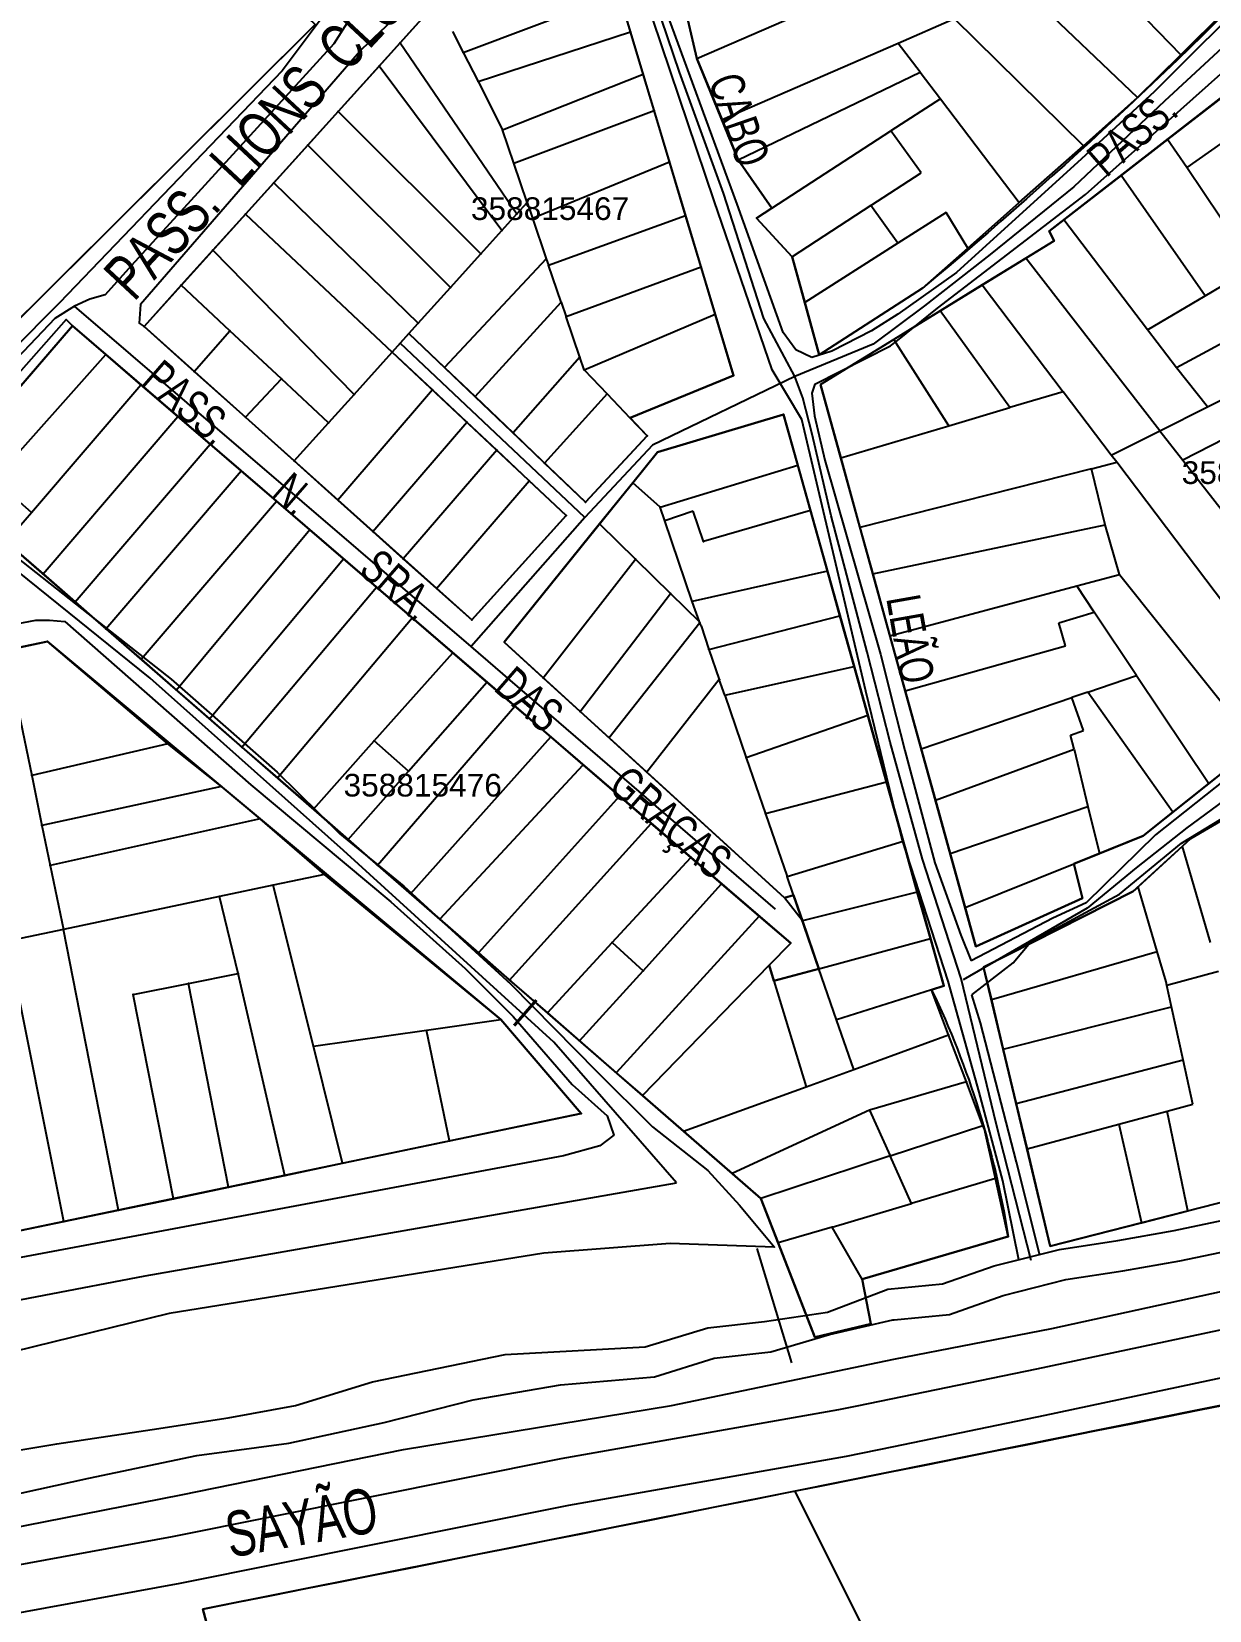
# Model space of a CAD drawing. Extents: x 201512 to 203323, y 4836571 to 4838029.
# Drawn here: x 202107.3 to 202211.4, y 4836747.8 to 4836887.2 of the extents above; entities that cross this region are included whole.
import ezdxf

# ---------------------------------------------------------------- set-up
doc = ezdxf.new("R2010")
doc.units = 0
doc.header["$LTSCALE"] = 1.5
doc.header["$MEASUREMENT"] = 0
for name, color, linetype in [('CD-MALHA-LOTES', 40, 'CONTINUOUS'), ('CD_TXT_QUADRA', 7, 'CONTINUOUS'), ('HD-VALAS-DRENOS', 170, 'CONTINUOUS'), ('RU-QUADRAS', 6, 'CONTINUOUS'), ('SV-EIXO-RUA-N-PAV', 6, 'CONTINUOUS'), ('SV-EIXO-RUA-PAV', 20, 'CONTINUOUS'), ('SV-ESTIVAS', 7, 'CONTINUOUS'), ('SV-RUA-NAO-PAV-S-GUIA-C-GUIA', 7, 'CONTINUOUS'), ('SV-RUA-PAVIM-S-GUIA-C-GUIA', 7, 'CONTINUOUS'), ('SV-TXT-RUA-N-PAV-S-GUIA-C-GUIA', 7, 'CONTINUOUS'), ('SV-TXT-RUA-PAV-S-GUIA-C-GUIA', 7, 'CONTINUOUS')]:
    doc.layers.add(name, color=color, linetype=linetype)
doc.styles.add('ARIAL', font='arial.ttf')
doc.styles.add('MONOTXT', font='arial.ttf', dxfattribs={"height": 0.2})

msp = doc.modelspace()

# ---------------------------------------------------------------- linework, layer by layer
at = {"layer": 'CD-MALHA-LOTES', "linetype": 'Continuous'}
for p, q in [((202193.96, 4836900.47), (202208.85, 4836885.13)), ((202190.57, 4836895.13), (202205.02, 4836881.34)), ((202143.18, 4836889.8), (202139.9, 4836886.17)), ((202145.48, 4836885.32), (202159.23, 4836890.51)), ((202160.24, 4836887.16), (202159.23, 4836890.51)), ((202165.2, 4836888.71), (202166.11, 4836884.81)), ((202166.11, 4836884.81), (202174.88, 4836888.59)), ((202188.85, 4836888.29), (202183.88, 4836886.13)), ((202200.26, 4836877.1), (202188.85, 4836888.29)), ((202208.85, 4836885.13), (202212.79, 4836889.04)), ((202100.54, 4836856.13), (202132.4, 4836887.81)), ((202144.53, 4836887.19), (202145.48, 4836885.32)), ((202146.79, 4836882.76), (202160.24, 4836887.16)), ((202161.37, 4836883.4), (202160.24, 4836887.16)), ((202139.9, 4836886.17), (202138.04, 4836884.11)), ((202139.9, 4836886.17), (202150.2, 4836871.07)), ((202145.48, 4836885.32), (202146.79, 4836882.76)), ((202183.88, 4836886.13), (202168.33, 4836879.37)), ((202185.81, 4836883.59), (202183.88, 4836886.13)), ((202205.02, 4836881.34), (202208.85, 4836885.13)), ((202218.42, 4836885.99), (202207.66, 4836877.64)), ((202138.04, 4836884.11), (202134.43, 4836880.12)), ((202148.87, 4836869.6), (202138.04, 4836884.11)), ((202166.11, 4836884.81), (202168.33, 4836879.37)), ((202146.79, 4836882.76), (202148.95, 4836878.5)), ((202148.95, 4836878.5), (202161.37, 4836883.4)), ((202162.32, 4836880.21), (202161.37, 4836883.4)), ((202169.76, 4836875.86), (202185.81, 4836883.59)), ((202185.81, 4836883.59), (202187.61, 4836881.24)), ((202220.38, 4836882.96), (202209.36, 4836875.16)), ((202187.61, 4836881.24), (202183.24, 4836878.4)), ((202187.61, 4836881.24), (202194.58, 4836872.08)), ((202200.26, 4836877.1), (202205.02, 4836881.34)), ((202134.43, 4836880.12), (202131.75, 4836877.15)), ((202134.43, 4836880.12), (202147.03, 4836867.56)), ((202149.95, 4836875.56), (202162.32, 4836880.21)), ((202163.69, 4836875.66), (202162.32, 4836880.21)), ((202149.95, 4836875.56), (202148.95, 4836878.5)), ((202168.33, 4836879.37), (202169.76, 4836875.86)), ((202172.73, 4836871.59), (202183.24, 4836878.4)), ((202185.92, 4836874.71), (202183.24, 4836878.4)), ((202131.75, 4836877.15), (202128.74, 4836873.82)), ((202131.75, 4836877.15), (202144.35, 4836864.58)), ((202194.58, 4836872.08), (202200.26, 4836877.1)), ((202207.66, 4836877.64), (202203.59, 4836874.48)), ((202209.36, 4836875.16), (202207.66, 4836877.64)), ((202151.12, 4836872.09), (202149.95, 4836875.56)), ((202151.6, 4836870.69), (202163.69, 4836875.66)), ((202165.11, 4836870.94), (202163.69, 4836875.66)), ((202169.76, 4836875.86), (202172.73, 4836871.59)), ((202181.46, 4836871.81), (202185.92, 4836874.71)), ((202203.59, 4836874.48), (202198.52, 4836870.55)), ((202210.99, 4836863.85), (202203.59, 4836874.48)), ((202212.39, 4836870.71), (202209.36, 4836875.16)), ((202128.74, 4836873.82), (202126.25, 4836871.06)), ((202128.74, 4836873.82), (202141.5, 4836861.42)), ((202150.2, 4836871.07), (202151.12, 4836872.09)), ((202151.12, 4836872.09), (202151.6, 4836870.69)), ((202172.73, 4836871.59), (202171.38, 4836870.71)), ((202181.46, 4836871.81), (202174.52, 4836867.28)), ((202183.84, 4836868.48), (202181.46, 4836871.81)), ((202188.11, 4836871.2), (202183.84, 4836868.48)), ((202190.02, 4836868.05), (202188.11, 4836871.2)), ((202190.02, 4836868.05), (202194.58, 4836872.08)), ((202126.25, 4836871.06), (202123.36, 4836867.86)), ((202126.25, 4836871.06), (202139.2, 4836858.88)), ((202148.87, 4836869.6), (202150.2, 4836871.07)), ((202151.6, 4836870.69), (202152.81, 4836867.12)), ((202153, 4836866.56), (202165.11, 4836870.94)), ((202166.47, 4836866.38), (202165.11, 4836870.94)), ((202171.38, 4836870.71), (202174.52, 4836867.28)), ((202198.52, 4836870.55), (202197.23, 4836869.55)), ((202205.91, 4836860.84), (202198.52, 4836870.55)), ((202147.03, 4836867.56), (202148.87, 4836869.6)), ((202183.84, 4836868.48), (202175.64, 4836863.26)), ((202197.65, 4836868.71), (202195.15, 4836867.17)), ((202197.23, 4836869.55), (202197.65, 4836868.71)), ((202123.36, 4836867.86), (202120.57, 4836864.78)), ((202123.36, 4836867.86), (202135.83, 4836855.14)), ((202152.81, 4836867.12), (202143.82, 4836857.52)), ((202144.35, 4836864.58), (202147.03, 4836867.56)), ((202152.81, 4836867.12), (202153, 4836866.56)), ((202174.52, 4836867.28), (202175.64, 4836863.26)), ((202186.03, 4836864.51), (202190.02, 4836868.05)), ((202195.15, 4836867.17), (202191.31, 4836864.81)), ((202206.98, 4836851.93), (202195.15, 4836867.17)), ((202228, 4836868.06), (202208.47, 4836857.48)), ((202154.12, 4836863.27), (202153, 4836866.56)), ((202166.47, 4836866.38), (202154.55, 4836861.98)), ((202167.72, 4836862.22), (202166.47, 4836866.38)), ((202210.99, 4836863.85), (202215.29, 4836866.39)), ((202120.57, 4836864.78), (202117.28, 4836861.13)), ((202124.87, 4836860.76), (202120.57, 4836864.78)), ((202141.5, 4836861.42), (202144.35, 4836864.58)), ((202176.9, 4836858.64), (202186.03, 4836864.51)), ((202191.31, 4836864.81), (202187.59, 4836862.52)), ((202191.31, 4836864.81), (202198.45, 4836855.37)), ((202146.52, 4836854.94), (202154.12, 4836863.27)), ((202154.12, 4836863.27), (202154.55, 4836861.98)), ((202175.64, 4836863.26), (202176.9, 4836858.64)), ((202205.91, 4836860.84), (202210.99, 4836863.85)), ((202211.19, 4836854.04), (202230.27, 4836863.58)), ((202140.68, 4836860.52), (202141.5, 4836861.42)), ((202155.76, 4836858.42), (202154.55, 4836861.98)), ((202156.14, 4836857.3), (202167.72, 4836862.22)), ((202169.35, 4836856.8), (202167.72, 4836862.22)), ((202187.59, 4836862.52), (202183.49, 4836860)), ((202193.74, 4836853.97), (202187.59, 4836862.52)), ((202110.97, 4836861.19), (202101.31, 4836850)), ((202113.92, 4836858.65), (202110.97, 4836861.19)), ((202117.28, 4836861.13), (202121.7, 4836857.17)), ((202121.7, 4836857.17), (202124.87, 4836860.76)), ((202129.43, 4836856.5), (202124.87, 4836860.76)), ((202139.2, 4836858.88), (202140.68, 4836860.52)), ((202143.82, 4836857.52), (202140.68, 4836860.52)), ((202183.49, 4836860), (202177.02, 4836856.01)), ((202188.36, 4836852.37), (202183.49, 4836860)), ((202208.47, 4836857.48), (202205.91, 4836860.84)), ((202104.05, 4836847.6), (202113.92, 4836858.65)), ((202117.01, 4836855.99), (202113.92, 4836858.65)), ((202135.83, 4836855.14), (202139.2, 4836858.88)), ((202142.77, 4836855.53), (202139.2, 4836858.88)), ((202143.82, 4836857.52), (202146.52, 4836854.94)), ((202155.76, 4836858.42), (202149.87, 4836851.74)), ((202156.14, 4836857.3), (202155.76, 4836858.42)), ((202156.14, 4836857.3), (202158.17, 4836855.19)), ((202211.19, 4836854.04), (202208.47, 4836857.48)), ((202107.33, 4836844.71), (202117.01, 4836855.99)), ((202120.28, 4836853.18), (202117.01, 4836855.99)), ((202121.7, 4836857.17), (202126.23, 4836853.12)), ((202126.23, 4836853.12), (202129.43, 4836856.5)), ((202133.57, 4836852.64), (202129.43, 4836856.5)), ((202160.19, 4836853.08), (202169.35, 4836856.8)), ((202177.02, 4836856.01), (202178.81, 4836849.53)), ((202135.83, 4836855.14), (202133.57, 4836852.64)), ((202142.77, 4836855.53), (202134.4, 4836845.8)), ((202145.79, 4836852.69), (202142.77, 4836855.53)), ((202146.52, 4836854.94), (202149.87, 4836851.74)), ((202158.17, 4836855.19), (202152.65, 4836849.08)), ((202158.17, 4836855.19), (202160.19, 4836853.08)), ((202198.45, 4836855.37), (202193.74, 4836853.97)), ((202202.68, 4836849.78), (202198.45, 4836855.37)), ((202108.36, 4836839.28), (202120.28, 4836853.18)), ((202123.13, 4836850.74), (202120.28, 4836853.18)), ((202126.23, 4836853.12), (202130.53, 4836849.27)), ((202161.72, 4836851.49), (202160.19, 4836853.08)), ((202173.76, 4836853.37), (202162.62, 4836850.03)), ((202175.03, 4836848.89), (202173.76, 4836853.37)), ((202188.36, 4836852.37), (202193.74, 4836853.97)), ((202206.98, 4836851.93), (202211.19, 4836854.04)), ((202130.53, 4836849.27), (202133.57, 4836852.64)), ((202137.48, 4836843.04), (202145.79, 4836852.69)), ((202148.43, 4836850.2), (202145.79, 4836852.69)), ((202149.87, 4836851.74), (202152.65, 4836849.08)), ((202178.81, 4836849.53), (202188.36, 4836852.37)), ((202202.68, 4836849.78), (202206.98, 4836851.93)), ((202206.98, 4836851.93), (202209.03, 4836849.34)), ((202213.96, 4836851.87), (202209.03, 4836849.34)), ((202111.19, 4836836.82), (202123.13, 4836850.74)), ((202125.86, 4836848.38), (202123.13, 4836850.74)), ((202156.26, 4836845.63), (202161.72, 4836851.49)), ((202130.53, 4836849.27), (202134.4, 4836845.8)), ((202148.43, 4836850.2), (202140.18, 4836840.63)), ((202151.29, 4836847.51), (202148.43, 4836850.2)), ((202152.65, 4836849.08), (202156.26, 4836845.63)), ((202162.62, 4836850.03), (202160.45, 4836847.34)), ((202162.86, 4836845.17), (202175.03, 4836848.89)), ((202176.14, 4836844.89), (202175.03, 4836848.89)), ((202178.81, 4836849.53), (202180.51, 4836843.38)), ((202200.96, 4836848.57), (202203.18, 4836849.14)), ((202203.18, 4836849.14), (202202.68, 4836849.78)), ((202219.63, 4836827.4), (202203.18, 4836849.14)), ((202209.03, 4836849.34), (202223.63, 4836830.59)), ((202113.91, 4836834.45), (202125.86, 4836848.38)), ((202128.99, 4836845.7), (202125.86, 4836848.38)), ((202143.11, 4836838.01), (202151.29, 4836847.51)), ((202154.55, 4836844.45), (202151.29, 4836847.51)), ((202200.96, 4836848.57), (202180.51, 4836843.38)), ((202202.15, 4836843.62), (202200.96, 4836848.57)), ((202160.45, 4836847.34), (202157.52, 4836843.7)), ((202162.86, 4836845.17), (202160.45, 4836847.34)), ((202117.02, 4836831.75), (202128.99, 4836845.7)), ((202131.92, 4836843.17), (202128.99, 4836845.7)), ((202134.4, 4836845.8), (202137.48, 4836843.04)), ((202163.28, 4836843.98), (202162.86, 4836845.17)), ((202165.79, 4836844.84), (202163.28, 4836843.98)), ((202166.7, 4836842.15), (202165.79, 4836844.84)), ((202176.14, 4836844.89), (202166.7, 4836842.15)), ((202177.63, 4836839.52), (202176.14, 4836844.89)), ((202146.22, 4836835.22), (202154.55, 4836844.45)), ((202157.52, 4836843.7), (202149.1, 4836833.25)), ((202157.52, 4836843.7), (202160.68, 4836840.6)), ((202165.68, 4836836.84), (202163.28, 4836843.98)), ((202180.51, 4836843.38), (202181.64, 4836839.3)), ((202181.64, 4836839.3), (202202.15, 4836843.62)), ((202203.44, 4836839.24), (202202.15, 4836843.62)), ((202105.11, 4836842.12), (202108.36, 4836839.28)), ((202131.92, 4836843.17), (202120.15, 4836829.03)), ((202134.9, 4836840.62), (202131.92, 4836843.17)), ((202137.48, 4836843.04), (202140.18, 4836840.63)), ((202123.07, 4836826.48), (202134.9, 4836840.62)), ((202137.81, 4836838.12), (202134.9, 4836840.62)), ((202140.18, 4836840.63), (202143.11, 4836838.01)), ((202152.53, 4836830.12), (202160.68, 4836840.6)), ((202160.68, 4836840.6), (202163.79, 4836837.57)), ((202108.36, 4836839.28), (202111.19, 4836836.82)), ((202177.63, 4836839.52), (202165.68, 4836836.84)), ((202178.73, 4836835.6), (202177.63, 4836839.52)), ((202181.64, 4836839.3), (202183.16, 4836833.82)), ((202199.65, 4836838.23), (202203.44, 4836839.24)), ((202203.44, 4836839.24), (202215.49, 4836824.1)), ((202125.93, 4836824), (202137.81, 4836838.12)), ((202140.95, 4836835.42), (202137.81, 4836838.12)), ((202143.11, 4836838.01), (202146.22, 4836835.22)), ((202183.16, 4836833.82), (202199.65, 4836838.23)), ((202201.2, 4836835.9), (202199.65, 4836838.23)), ((202111.19, 4836836.82), (202113.91, 4836834.45)), ((202155.8, 4836827.14), (202163.79, 4836837.57)), ((202163.79, 4836837.57), (202166.34, 4836835.07)), ((202166.34, 4836835.07), (202165.68, 4836836.84)), ((202129.07, 4836821.27), (202140.95, 4836835.42)), ((202144.54, 4836832.33), (202140.95, 4836835.42)), ((202166.37, 4836834.97), (202158.37, 4836824.8)), ((202166.37, 4836834.97), (202166.34, 4836835.07)), ((202166.47, 4836834.69), (202166.37, 4836834.97)), ((202167.16, 4836832.6), (202178.73, 4836835.6)), ((202180, 4836831.11), (202178.73, 4836835.6)), ((202198.08, 4836834.98), (202201.2, 4836835.9)), ((202198.65, 4836832.95), (202198.08, 4836834.98)), ((202204.93, 4836830.31), (202201.2, 4836835.9)), ((202113.91, 4836834.45), (202117.02, 4836831.75)), ((202166.47, 4836834.69), (202167.16, 4836832.6)), ((202183.16, 4836833.82), (202184.5, 4836828.97)), ((202108.75, 4836833.33), (202105.08, 4836832.54)), ((202105.08, 4836832.54), (202107.37, 4836821.48)), ((202119.37, 4836824.27), (202108.75, 4836833.33)), ((202137.62, 4836824.54), (202144.54, 4836832.33)), ((202147.55, 4836829.74), (202144.54, 4836832.33)), ((202149.1, 4836833.25), (202152.53, 4836830.12)), ((202167.16, 4836832.6), (202168.08, 4836829.95)), ((202184.5, 4836828.97), (202198.65, 4836832.95)), ((202117.02, 4836831.75), (202120.15, 4836829.03)), ((202168.56, 4836828.59), (202180, 4836831.11)), ((202181.21, 4836826.79), (202180, 4836831.11)), ((202140.63, 4836821.86), (202147.55, 4836829.74)), ((202150.03, 4836827.61), (202147.55, 4836829.74)), ((202152.53, 4836830.12), (202155.8, 4836827.14)), ((202168.08, 4836829.95), (202161.68, 4836821.78)), ((202168.56, 4836828.59), (202168.08, 4836829.95)), ((202200.642616, 4836828.846308), (202204.93, 4836830.31)), ((202204.93, 4836830.31), (202211.31, 4836820.77)), ((202120.15, 4836829.03), (202123.07, 4836826.48)), ((202168.56, 4836828.59), (202170.47, 4836823.06)), ((202184.5, 4836828.97), (202185.91, 4836823.85)), ((202185.91, 4836823.85), (202199.23, 4836828.37)), ((202200.642616, 4836828.846308), (202199.23, 4836828.37)), ((202200.25, 4836825.45), (202199.23, 4836828.37)), ((202208.15, 4836818.25), (202200.642616, 4836828.846308)), ((202137.91, 4836813.58), (202150.03, 4836827.61)), ((202153.21, 4836824.89), (202150.03, 4836827.61)), ((202155.8, 4836827.14), (202158.37, 4836824.8)), ((202181.21, 4836826.79), (202170.47, 4836823.06)), ((202182.85, 4836820.91), (202181.21, 4836826.79)), ((202123.07, 4836826.48), (202125.93, 4836824)), ((202199.11, 4836825.04), (202200.25, 4836825.45)), ((202119.37, 4836824.27), (202107.37, 4836821.48)), ((202124.11, 4836820.53), (202119.37, 4836824.27)), ((202125.93, 4836824), (202129.07, 4836821.27)), ((202132.25, 4836818.5), (202137.62, 4836824.54)), ((202140.63, 4836821.86), (202137.62, 4836824.54)), ((202140.81, 4836811.05), (202153.21, 4836824.89)), ((202156.06, 4836822.43), (202153.21, 4836824.89)), ((202158.37, 4836824.8), (202161.68, 4836821.78)), ((202185.91, 4836823.85), (202187.17, 4836819.31)), ((202187.17, 4836819.31), (202199.41, 4836823.8)), ((202199.41, 4836823.8), (202199.11, 4836825.04)), ((202199.41, 4836823.8), (202200.64, 4836818.76)), ((202211.31, 4836820.77), (202215.49, 4836824.1)), ((202143.41, 4836808.79), (202156.06, 4836822.43)), ((202159.28, 4836819.65), (202156.06, 4836822.43)), ((202170.47, 4836823.06), (202172.17, 4836818.1)), ((202107.37, 4836821.48), (202108.26, 4836817.08)), ((202129.07, 4836821.27), (202132.25, 4836818.5)), ((202135.32, 4836815.83), (202140.63, 4836821.86)), ((202161.68, 4836821.78), (202173.83, 4836810.69)), ((202124.11, 4836820.53), (202108.26, 4836817.08)), ((202127.55, 4836817.65), (202124.11, 4836820.53)), ((202159.28, 4836819.65), (202146.82, 4836805.83)), ((202162.08, 4836817.25), (202159.28, 4836819.65)), ((202182.85, 4836820.91), (202172.17, 4836818.1)), ((202184.32, 4836815.68), (202182.85, 4836820.91)), ((202208.15, 4836818.25), (202211.31, 4836820.77)), ((202132.25, 4836818.5), (202135.32, 4836815.83)), ((202187.17, 4836819.31), (202188.47, 4836814.6)), ((202188.47, 4836814.6), (202200.64, 4836818.76)), ((202200.64, 4836818.76), (202201.65, 4836814.6)), ((202205.51, 4836816.15), (202208.15, 4836818.25)), ((202108.26, 4836817.08), (202108.99, 4836813.55)), ((202127.55, 4836817.65), (202108.99, 4836813.55)), ((202133.21, 4836812.74), (202127.55, 4836817.65)), ((202149.57, 4836803.43), (202162.08, 4836817.25)), ((202165.58, 4836814.24), (202162.08, 4836817.25)), ((202172.17, 4836818.1), (202174.07, 4836812.57)), ((202213.48, 4836818.12), (202209.73, 4836815.92)), ((202135.32, 4836815.83), (202137.91, 4836813.58)), ((202174.07, 4836812.57), (202184.32, 4836815.68)), ((202185.57, 4836811.2), (202184.32, 4836815.68)), ((202201.65, 4836814.6), (202205.51, 4836816.15)), ((202209.73, 4836815.92), (202208.97, 4836815.23)), ((202158.63, 4836806.73), (202165.58, 4836814.24)), ((202168.29, 4836811.92), (202165.58, 4836814.24)), ((202188.47, 4836814.6), (202189.79, 4836809.83)), ((202199.39, 4836813.69), (202201.65, 4836814.6)), ((202208.97, 4836815.23), (202205.07, 4836811.67)), ((202208.97, 4836815.23), (202211.43, 4836806.74)), ((202108.99, 4836813.55), (202110.16, 4836807.9)), ((202133.21, 4836812.74), (202128.68, 4836811.79)), ((202148.79, 4836799.95), (202133.21, 4836812.74)), ((202137.91, 4836813.58), (202140.81, 4836811.05)), ((202189.79, 4836809.83), (202199.39, 4836813.69)), ((202200.15, 4836810.65), (202199.39, 4836813.69)), ((202128.68, 4836811.79), (202123.96, 4836810.8)), ((202132.25, 4836797.6), (202128.68, 4836811.79)), ((202161.35, 4836804.25), (202168.29, 4836811.92)), ((202171.61, 4836809.06), (202168.29, 4836811.92)), ((202174.63, 4836810.93), (202174.07, 4836812.57)), ((202185.57, 4836811.2), (202175.42, 4836808.65)), ((202186.73, 4836807.09), (202185.57, 4836811.2)), ((202204.61, 4836811.25), (202191.43, 4836804.56)), ((202205.07, 4836811.67), (202204.61, 4836811.25)), ((202206.75, 4836805.95), (202205.07, 4836811.67)), ((202123.96, 4836810.8), (202110.16, 4836807.9)), ((202125.6, 4836804), (202123.96, 4836810.8)), ((202140.81, 4836811.05), (202143.41, 4836808.79)), ((202173.83, 4836810.69), (202174.63, 4836810.93)), ((202174.63, 4836810.93), (202175.42, 4836808.65)), ((202189.79, 4836809.83), (202190.75, 4836806.38)), ((202190.75, 4836806.38), (202200.15, 4836810.65)), ((202143.41, 4836808.79), (202146.82, 4836805.83)), ((202171.61, 4836809.06), (202158.99, 4836795.24)), ((202174.39, 4836806.67), (202171.61, 4836809.06)), ((202175.42, 4836808.65), (202176.87, 4836804.43)), ((202110.16, 4836807.9), (202105.24, 4836806.86)), ((202115.02, 4836783.11), (202110.16, 4836807.9)), ((202176.87, 4836804.43), (202186.73, 4836807.09)), ((202187.9, 4836802.91), (202186.73, 4836807.09)), ((202110.19, 4836782.1), (202105.24, 4836806.86)), ((202146.82, 4836805.83), (202149.57, 4836803.43)), ((202152.9, 4836800.54), (202158.63, 4836806.73)), ((202158.63, 4836806.73), (202161.35, 4836804.25)), ((202172.5, 4836804.73), (202174.39, 4836806.67)), ((202192.11, 4836801.72), (202206.75, 4836805.95)), ((202207.54, 4836803.28), (202206.75, 4836805.95)), ((202155.74, 4836798.06), (202161.35, 4836804.25)), ((202161.29, 4836793.24), (202172.5, 4836804.73)), ((202172.91, 4836803.37), (202172.5, 4836804.73)), ((202176.87, 4836804.43), (202172.91, 4836803.37)), ((202178.43, 4836799.9), (202176.87, 4836804.43)), ((202191.43, 4836804.56), (202192.11, 4836801.72)), ((202116.33, 4836802.15), (202121.21, 4836803.12)), ((202121.21, 4836803.12), (202125.6, 4836804)), ((202124.74, 4836785.14), (202121.21, 4836803.12)), ((202129.72, 4836786.18), (202125.6, 4836804)), ((202149.57, 4836803.43), (202152.9, 4836800.54)), ((202172.91, 4836803.37), (202175.76, 4836794)), ((202186.83, 4836802.57), (202187.9, 4836802.91)), ((202207.62, 4836802.93), (202207.54, 4836803.28)), ((202212.17, 4836804.17), (202207.62, 4836802.93)), ((202208.03, 4836801.06), (202207.62, 4836802.93)), ((202119.87, 4836784.12), (202116.33, 4836802.15)), ((202186.83, 4836802.57), (202178.43, 4836799.9)), ((202188.34, 4836798.58), (202186.83, 4836802.57)), ((202192.11, 4836801.72), (202193.16, 4836797.31)), ((202152.9, 4836800.54), (202155.74, 4836798.06)), ((202193.16, 4836797.31), (202208.03, 4836801.06)), ((202209.05, 4836796.38), (202208.03, 4836801.06)), ((202132.25, 4836797.6), (202142.22, 4836799.01)), ((202142.22, 4836799.01), (202148.79, 4836799.95)), ((202144.26, 4836789.22), (202142.22, 4836799.01)), ((202155.9, 4836791.64), (202148.79, 4836799.95)), ((202179.96, 4836795.53), (202178.43, 4836799.9)), ((202134.8, 4836787.25), (202132.25, 4836797.6)), ((202155.74, 4836798.06), (202158.99, 4836795.24)), ((202179.96, 4836795.53), (202188.34, 4836798.58)), ((202189.91, 4836794.45), (202188.34, 4836798.58)), ((202193.16, 4836797.31), (202194.3, 4836792.53)), ((202194.3, 4836792.53), (202209.05, 4836796.38)), ((202209.91, 4836792.46), (202209.05, 4836796.38)), ((202158.99, 4836795.24), (202161.29, 4836793.24)), ((202175.76, 4836794), (202179.96, 4836795.53)), ((202161.29, 4836793.24), (202164.93, 4836790.07)), ((202164.93, 4836790.07), (202175.76, 4836794)), ((202189.91, 4836794.45), (202181.36, 4836791.93)), ((202191.37, 4836790.59), (202189.91, 4836794.45)), ((202181.36, 4836791.93), (202169.22, 4836786.34)), ((202181.36, 4836791.93), (202183.17, 4836787.89)), ((202194.3, 4836792.53), (202195.26, 4836788.52)), ((202203.38, 4836790.7), (202207.63, 4836791.85)), ((202207.63, 4836791.85), (202209.91, 4836792.46)), ((202209.45, 4836783.04), (202207.63, 4836791.85)), ((202144.26, 4836789.22), (202155.9, 4836791.64)), ((202183.17, 4836787.89), (202191.37, 4836790.59)), ((202191.5, 4836790.26), (202191.37, 4836790.59)), ((202195.26, 4836788.52), (202203.38, 4836790.7)), ((202203.38, 4836790.7), (202205.36, 4836782)), ((202134.8, 4836787.25), (202144.26, 4836789.22)), ((202164.93, 4836790.07), (202169.22, 4836786.34)), ((202192.47, 4836785.89), (202191.5, 4836790.26)), ((202183.17, 4836787.89), (202171.76, 4836784.13)), ((202185.05, 4836783.69), (202183.17, 4836787.89)), ((202195.26, 4836788.52), (202197.3, 4836779.94)), ((202124.74, 4836785.14), (202129.72, 4836786.18)), ((202129.72, 4836786.18), (202134.8, 4836787.25)), ((202169.22, 4836786.34), (202171.76, 4836784.13)), ((202318.39, 4836787.28), (202174.78, 4836758.29)), ((202119.87, 4836784.12), (202124.74, 4836785.14)), ((202192.47, 4836785.89), (202185.05, 4836783.69)), ((202193.6, 4836780.77), (202192.47, 4836785.89)), ((202209.45, 4836783.04), (202217.08, 4836784.99)), ((202115.02, 4836783.11), (202119.87, 4836784.12)), ((202171.76, 4836784.13), (202173.29, 4836780.21)), ((202178.06, 4836781.62), (202185.05, 4836783.69)), ((202104.81, 4836780.98), (202110.19, 4836782.1)), ((202110.19, 4836782.1), (202115.02, 4836783.11)), ((202197.3, 4836779.94), (202205.36, 4836782)), ((202205.36, 4836782), (202209.45, 4836783.04)), ((202178.06, 4836781.62), (202173.29, 4836780.21)), ((202180.71, 4836777), (202178.06, 4836781.62)), ((202180.71, 4836777), (202193.6, 4836780.77)), ((202173.29, 4836780.21), (202176.52, 4836771.9)), ((202181.46, 4836773.06), (202180.71, 4836777)), ((202176.52, 4836771.9), (202181.46, 4836773.06)), ((202174.78, 4836758.29), (202122.47, 4836747.89)), ((202217.06, 4836673.8), (202174.78, 4836758.29)), ((202122.47, 4836747.89), (202122.98, 4836746.02))]:
    msp.add_line(p, q, dxfattribs=at)
for p in [(202160.24, 4836887.16), (202139.9, 4836886.17), (202139.9, 4836886.17), (202145.48, 4836885.32), (202145.48, 4836885.32), (202138.04, 4836884.11), (202138.04, 4836884.11), (202146.79, 4836882.76), (202146.79, 4836882.76), (202161.37, 4836883.4), (202134.43, 4836880.12), (202134.43, 4836880.12), (202162.32, 4836880.21), (202148.95, 4836878.5), (202148.95, 4836878.5), (202131.75, 4836877.15), (202131.75, 4836877.15), (202149.95, 4836875.56), (202163.69, 4836875.66), (202163.69, 4836875.66), (202128.74, 4836873.82), (202128.74, 4836873.82), (202126.25, 4836871.06), (202126.25, 4836871.06), (202150.2, 4836871.07), (202165.11, 4836870.94), (202165.11, 4836870.94), (202148.87, 4836869.6), (202123.36, 4836867.86), (202123.36, 4836867.86), (202147.03, 4836867.56), (202152.81, 4836867.12), (202153, 4836866.56), (202166.47, 4836866.38), (202166.47, 4836866.38), (202120.57, 4836864.78), (202144.35, 4836864.58), (202154.12, 4836863.27), (202141.5, 4836861.42), (202154.55, 4836861.98), (202167.72, 4836862.22), (202167.72, 4836862.22), (202110.97, 4836861.19), (202117.28, 4836861.13), (202124.87, 4836860.76), (202124.87, 4836860.76), (202113.92, 4836858.65), (202113.92, 4836858.65), (202139.2, 4836858.88), (202139.2, 4836858.88), (202155.76, 4836858.42), (202155.76, 4836858.42), (202156.14, 4836857.3), (202156.14, 4836857.3), (202117.01, 4836855.99), (202117.01, 4836855.99), (202121.7, 4836857.17), (202129.43, 4836856.5), (202129.43, 4836856.5), (202169.35, 4836856.8), (202135.83, 4836855.14), (202142.77, 4836855.53), (202142.77, 4836855.53), (202146.52, 4836854.94), (202146.52, 4836854.94), (202120.28, 4836853.18), (202120.28, 4836853.18), (202126.23, 4836853.12), (202173.76, 4836853.37), (202133.57, 4836852.64), (202145.79, 4836852.69), (202145.79, 4836852.69), (202123.13, 4836850.74), (202123.13, 4836850.74), (202161.72, 4836851.49), (202130.53, 4836849.27), (202148.43, 4836850.2), (202148.43, 4836850.2), (202152.65, 4836849.08), (202175.03, 4836848.89), (202175.03, 4836848.89), (202125.86, 4836848.38), (202125.86, 4836848.38), (202151.29, 4836847.51), (202151.29, 4836847.51), (202160.45, 4836847.34), (202128.99, 4836845.7), (202128.99, 4836845.7), (202156.26, 4836845.63), (202162.86, 4836845.17), (202162.86, 4836845.17), (202176.14, 4836844.89), (202154.55, 4836844.45), (202157.52, 4836843.7), (202163.28, 4836843.98), (202163.28, 4836843.98), (202131.92, 4836843.17), (202131.92, 4836843.17), (202137.48, 4836843.04), (202137.48, 4836843.04), (202166.7, 4836842.15), (202166.7, 4836842.15), (202134.9, 4836840.62), (202134.9, 4836840.62), (202140.18, 4836840.63), (202160.68, 4836840.6), (202160.68, 4836840.6), (202108.36, 4836839.28), (202177.63, 4836839.52), (202177.63, 4836839.52), (202137.81, 4836838.12), (202137.81, 4836838.12), (202111.19, 4836836.82), (202163.79, 4836837.57), (202163.79, 4836837.57), (202165.68, 4836836.84), (202140.95, 4836835.42), (202140.95, 4836835.42), (202146.22, 4836835.22), (202166.37, 4836834.97), (202178.73, 4836835.6), (202178.73, 4836835.6), (202113.91, 4836834.45), (202108.75, 4836833.33), (202144.54, 4836832.33), (202167.16, 4836832.6), (202117.02, 4836831.75), (202117.02, 4836831.75), (202180, 4836831.11), (202180, 4836831.11), (202147.55, 4836829.74), (202147.55, 4836829.74), (202152.53, 4836830.12), (202168.09, 4836829.96), (202168.09, 4836829.96), (202168.56, 4836828.59), (202150.03, 4836827.61), (202150.03, 4836827.61), (202155.8, 4836827.14), (202155.8, 4836827.14), (202155.8, 4836827.14), (202181.21, 4836826.79), (202181.21, 4836826.79), (202123.07, 4836826.48), (202119.37, 4836824.27), (202119.37, 4836824.27), (202125.93, 4836824), (202125.93, 4836824), (202137.62, 4836824.54), (202137.62, 4836824.54), (202153.21, 4836824.89), (202153.21, 4836824.89), (202156.06, 4836822.43), (202156.06, 4836822.43), (202170.47, 4836823.06), (202107.37, 4836821.48), (202129.07, 4836821.27), (202140.63, 4836821.86), (202161.68, 4836821.78), (202161.68, 4836821.78), (202124.11, 4836820.53), (202159.28, 4836819.65), (202159.28, 4836819.65), (202182.85, 4836820.91), (202182.85, 4836820.91), (202132.25, 4836818.5), (202108.26, 4836817.08), (202127.55, 4836817.65), (202127.55, 4836817.65), (202162.08, 4836817.25), (202162.08, 4836817.25), (202172.17, 4836818.1), (202135.32, 4836815.83), (202184.32, 4836815.68), (202184.32, 4836815.68), (202165.58, 4836814.24), (202165.58, 4836814.24), (202108.99, 4836813.55), (202133.21, 4836812.74), (202133.21, 4836812.74), (202137.91, 4836813.58), (202128.68, 4836811.79), (202128.68, 4836811.79), (202128.68, 4836811.79), (202128.68, 4836811.79), (202168.29, 4836811.92), (202168.29, 4836811.92), (202174.07, 4836812.57), (202185.57, 4836811.2), (202185.57, 4836811.2), (202123.96, 4836810.8), (202123.96, 4836810.8), (202143.41, 4836808.79), (202171.61, 4836809.06), (202171.61, 4836809.06), (202175.42, 4836808.65), (202110.16, 4836807.9), (202110.16, 4836807.9), (202110.16, 4836807.9), (202186.73, 4836807.09), (202186.73, 4836807.09), (202146.82, 4836805.83), (202158.63, 4836806.73), (202161.35, 4836804.25), (202161.35, 4836804.25), (202176.87, 4836804.43), (202121.21, 4836803.12), (202121.21, 4836803.12), (202125.6, 4836804), (202149.57, 4836803.43), (202172.91, 4836803.37), (202187.9, 4836802.91), (202116.33, 4836802.15), (202116.33, 4836802.15), (202186.83, 4836802.57), (202152.9, 4836800.54), (202148.79, 4836799.95), (202178.43, 4836799.9), (202188.34, 4836798.58), (202188.34, 4836798.58), (202179.96, 4836795.53), (202161.29, 4836793.24), (202161.29, 4836793.24), (202175.76, 4836794), (202189.91, 4836794.45), (202189.91, 4836794.45), (202181.36, 4836791.93), (202181.36, 4836791.93), (202181.36, 4836791.93), (202155.9, 4836791.64), (202191.37, 4836790.59), (202144.26, 4836789.22), (202164.93, 4836790.07), (202183.17, 4836787.89), (202183.17, 4836787.89), (202183.17, 4836787.89), (202129.72, 4836786.18), (202129.72, 4836786.18), (202169.22, 4836786.34), (202124.74, 4836785.14), (202192.47, 4836785.89), (202119.87, 4836784.12), (202171.76, 4836784.13), (202185.05, 4836783.69), (202110.19, 4836782.1), (202115.02, 4836783.11), (202178.06, 4836781.62), (202178.06, 4836781.62), (202193.6, 4836780.77), (202173.29, 4836780.21), (202181.46, 4836773.06)]:
    msp.add_point(p, dxfattribs=at)
at = {"layer": 'HD-VALAS-DRENOS'}
for points in [[(202101.980506, 4836761.206656), (202109.59048, 4836762.46139), (202118.001676, 4836763.729814), (202124.701955, 4836764.775841), (202130.653102, 4836765.855801), (202137.448407, 4836767.947148), (202149.161665, 4836770.36554), (202161.54808, 4836771.027253), (202167.073251, 4836772.707816), (202172.084328, 4836773.290554), (202177.645713, 4836774.094075), (202182.972692, 4836776.123485), (202187.810224, 4836776.589083), (202192.355268, 4836778.200396), (202198.142218, 4836779.64677), (202203.282247, 4836780.442963), (202208.254918, 4836781.311979), (202213.13553, 4836782.329915)], [(202094.98498, 4836755.625631), (202112.412554, 4836759.434603), (202121.956828, 4836761.451418), (202130.059783, 4836762.533875), (202138.494594, 4836764.351033), (202146.336539, 4836766.344991), (202154.050691, 4836767.694969), (202162.349956, 4836768.394384), (202167.637973, 4836770.027448), (202172.632177, 4836770.608224), (202177.820821, 4836772.140634), (202183.41069, 4836773.425378), (202183.52434, 4836773.436316), (202188.405469, 4836773.90611), (202193.143489, 4836775.585837), (202198.682809, 4836776.97032), (202203.725839, 4836777.751488), (202208.768295, 4836778.632699), (202213.709942, 4836779.663365)]]:
    msp.add_lwpolyline(points, dxfattribs=at)
at = {"layer": 'RU-QUADRAS', "color": 6, "linetype": 'Continuous'}
for points in [[(202161.65, 4836902.07), (202173.51, 4836905.24), (202172.29, 4836909.19), (202177.53, 4836912.51), (202176.36, 4836915.03), (202197.48, 4836928.27), (202197.11, 4836929.15), (202205.45, 4836934), (202214.27, 4836942.65), (202239.42, 4836913.9), (202233.01, 4836906.82), (202231.85, 4836907.97), (202222.03, 4836896.96), (202221.36, 4836897.53, -0.0278159107), (202186.03, 4836864.51), (202176.9, 4836858.64), (202174.52, 4836867.28), (202171.38, 4836870.71), (202172.73, 4836871.59), (202169.76, 4836875.86), (202166.11, 4836884.81), (202164.04, 4836893.7), (202163.11, 4836893.55)], [(202101.31, 4836850), (202110.97, 4836861.19), (202174.39, 4836806.67), (202172.5, 4836804.73), (202172.91, 4836803.37), (202176.87, 4836804.43), (202174.63, 4836810.93), (202173.83, 4836810.69), (202149.1, 4836833.25), (202162.62, 4836850.03), (202173.76, 4836853.37), (202187.9, 4836802.91), (202186.83, 4836802.57, -0.0725353242), (202193.6, 4836780.77), (202180.71, 4836777), (202181.46, 4836773.06), (202176.52, 4836771.9), (202171.76, 4836784.13), (202105.11, 4836842.12), (202107.33, 4836844.71)]]:
    msp.add_lwpolyline(points, format="xyb", close=True, dxfattribs=at)
for points in [[(202103.35, 4836922.67), (202117.51, 4836912.84), (202121.04, 4836916.66), (202126.82, 4836913.88), (202128.2, 4836915.21), (202134.97, 4836908.64), (202141.65, 4836915.15), (202145.73, 4836910.82), (202139.45, 4836904.37), (202141.21, 4836902.64), (202129.51, 4836890.56), (202132.4, 4836887.81), (202095.24, 4836850.86)], [(202298.67, 4836808.39), (202273.69, 4836803.57), (202274.95, 4836798.44), (202269.73, 4836797.05), (202269.08, 4836799.38), (202251.69, 4836793.74), (202253.76, 4836786.03), (202248.8, 4836784.73), (202246.61, 4836792.54), (202197.3, 4836779.94), (202191.43, 4836804.56), (202204.61, 4836811.25), (202209.73, 4836815.92), (202221.5, 4836822.82), (202238.69, 4836835.57), (202279.12, 4836870.84), (202311.48, 4836835.35)]]:
    msp.add_lwpolyline(points, dxfattribs=at)
for points in [[(202117.28, 4836861.13), (202143.18, 4836889.8), (202139.52, 4836896.58), (202148.65, 4836906.25), (202157.1, 4836897.61), (202169.35, 4836856.8), (202160.2, 4836853.08), (202161.72, 4836851.49), (202156.26, 4836845.63), (202140.68, 4836860.52), (202139.2, 4836858.88), (202154.55, 4836844.45), (202146.22, 4836835.22)], [(202177.02, 4836856.01), (202197.65, 4836868.71), (202197.23, 4836869.55), (202218.42, 4836885.99), (202220.38, 4836882.96), (202230.27, 4836863.58), (202242.46, 4836845.6), (202205.51, 4836816.15), (202199.39, 4836813.69), (202200.15, 4836810.65), (202190.75, 4836806.38)], [(202041.83, 4836818.98), (202108.75, 4836833.33), (202148.79, 4836799.95), (202155.9, 4836791.64), (202050.54, 4836769.65)]]:
    msp.add_lwpolyline(points, close=True, dxfattribs=at)
msp.add_lwpolyline([(201852.02, 4836689.77), (202122.98, 4836746.02), (202122.47, 4836747.89, 0.0024895355), (202510.79, 4836826.96), (202514.23, 4836824.32), (202525.61, 4836829.67), (202527.16, 4836828.32), (202635.81, 4836851.48)], format="xyb", dxfattribs=at)
at = {"layer": 'SV-EIXO-RUA-N-PAV'}
for points in [[(202164.301777, 4836785.526267), (202153.485612, 4836797.942006), (202134.900088, 4836814.851786), (202117.837968, 4836830.085822), (202106.10776, 4836839.530924), (202096.749339, 4836847.980875), (202077.239262, 4836865.047934), (202050.88438, 4836888.203669), (202017.750352, 4836916.767486), (201987.51079, 4836941.675135), (201967.097182, 4836957.366192), (201953.09349, 4836967.58518), (201945.312511, 4836968.182358)], [(202173.060407, 4836809.683204), (202146.181066, 4836832.883241), (202111.132589, 4836862.934586)], [(202156.215576, 4836844.279689), (202139.901243, 4836859.657053)], [(202174.753929, 4836856.731147), (202162.176265, 4836850.652753), (202156.215576, 4836844.279689), (202146.181066, 4836832.883241)], [(201861.402736, 4836723.317793), (201867.607054, 4836723.56249), (201878.115253, 4836725.983593), (201884.574692, 4836729.213313), (201923.604009, 4836737.082032), (201962.907822, 4836745.613093), (202017.902692, 4836756.886279), (202047.761402, 4836764.198616), (202072.745221, 4836768.768827), (202117.380947, 4836777.299887), (202164.301777, 4836785.526267)]]:
    msp.add_lwpolyline(points, dxfattribs=at)
at = {"layer": 'SV-EIXO-RUA-PAV'}
for p, q in [((202217.390195, 4836773.607905), (202196.09141, 4836769.078725)), ((202196.09141, 4836769.078725), (202180.233933, 4836765.81258)), ((202178.621293, 4836765.480427), (202154.090901, 4836761.151975)), ((202180.233933, 4836765.81258), (202178.621293, 4836765.480427)), ((202154.090901, 4836761.151975), (202119.757631, 4836754.257727)), ((202119.757631, 4836754.257727), (202103.990391, 4836751.366173))]:
    msp.add_line(p, q, dxfattribs=at)
for points in [[(202305.939569, 4836978.767737), (202300.300132, 4836970.418309), (202285.396528, 4836953.827505), (202258.682521, 4836926.269898), (202243.216517, 4836912.491094), (202231.124914, 4836902.086691), (202222.407712, 4836894.77549), (202216.78371, 4836889.713888), (202207.397746, 4836881.025767), (202199.409698, 4836873.458142), (202192.010242, 4836867.488126), (202186.208395, 4836862.947551), (202181.66782, 4836859.584162), (202174.753929, 4836856.731147)], [(202195.618674, 4836778.666179), (202192.536382, 4836790.758247), (202189.45409, 4836803.561613), (202186.016149, 4836814.112535), (202183.170957, 4836824.426358), (202181.155612, 4836832.369187), (202177.954771, 4836844.40198), (202176.295075, 4836851.633511), (202175.465227, 4836854.834352), (202174.753929, 4836856.731147), (202172.027286, 4836861.828784), (202168.470796, 4836872.91318), (202164.558656, 4836883.582651), (202161.357815, 4836893.066626), (202159.46102, 4836898.816286), (202159.139037, 4836901.257797), (202158.868271, 4836902.609876), (202150.093139, 4836911.678984), (202143.363118, 4836918.803995), (202142.982613, 4836919.206832)], [(202150.093139, 4836911.678984), (202143.163749, 4836902.973536), (202136.26473, 4836895.335337), (202136.26473, 4836892.871401), (202136.387927, 4836889.791482), (202134.047189, 4836886.095579), (202116.183657, 4836866.507293), (202113.842918, 4836863.920161), (202112.487754, 4836863.55057), (202111.132589, 4836862.934586), (202109.407835, 4836861.825815), (202101.56036, 4836853.639814), (202096.749339, 4836847.980875)], [(202318.4, 4836912.920216), (202310.46421, 4836905.556758), (202305.634101, 4836900.289361), (202293.807889, 4836889.980014), (202283.783251, 4836879.955376), (202277.937063, 4836874.661036), (202276.997343, 4836873.940593), (202270.057209, 4836866.846234), (202259.261445, 4836857.669835), (202250.77906, 4836850.267026), (202244.147376, 4836844.869144), (202231.19246, 4836833.610705), (202219.779795, 4836824.511418), (202209.369595, 4836816.877271), (202204.897064, 4836813.330092), (202200.578759, 4836809.782912), (202189.62877, 4836803.459679)]]:
    msp.add_lwpolyline(points, dxfattribs=at)
at = {"layer": 'SV-ESTIVAS'}
msp.add_lwpolyline([(202174.500182, 4836769.61705), (202171.419536, 4836779.709063)], dxfattribs=at)
at = {"layer": 'SV-RUA-NAO-PAV-S-GUIA-C-GUIA'}
for points in [[(202110.97, 4836861.19), (202113.92, 4836858.65), (202117.01, 4836855.99), (202120.28, 4836853.18), (202123.13, 4836850.74), (202125.86, 4836848.38), (202128.99, 4836845.7), (202132.14, 4836842.99), (202135.07, 4836840.47), (202137.95, 4836838), (202141.1, 4836835.29), (202144.54, 4836832.33), (202147.55, 4836829.74), (202150.34, 4836827.34), (202153.52, 4836824.61), (202156.06, 4836822.43), (202159.28, 4836819.65), (202162.08, 4836817.25), (202165.58, 4836814.24), (202168.29, 4836811.92), (202171.61, 4836809.06), (202174.39, 4836806.67), (202172.5, 4836804.73), (202172.91, 4836803.37), (202176.87, 4836804.43), (202175.42, 4836808.65), (202173.83, 4836810.69), (202161.68, 4836821.78), (202158.37, 4836824.8), (202155.8, 4836827.14), (202152.53, 4836830.12), (202149.1, 4836833.25), (202157.52, 4836843.7), (202160.45, 4836847.34), (202162.62, 4836850.03), (202173.76, 4836853.37)], [(202117.28, 4836861.13), (202121.7, 4836857.17), (202126.23, 4836853.12), (202130.53, 4836849.27), (202134.4, 4836845.8), (202137.48, 4836843.04), (202140.18, 4836840.63), (202143.11, 4836838.01), (202146.22, 4836835.22), (202154.55, 4836844.45), (202151.29, 4836847.51), (202148.43, 4836850.2), (202145.79, 4836852.69), (202142.77, 4836855.53), (202139.2, 4836858.88), (202140.68, 4836860.52), (202143.82, 4836857.52), (202146.52, 4836854.94), (202149.87, 4836851.74), (202152.65, 4836849.08), (202156.26, 4836845.63), (202161.72, 4836851.49), (202160.2, 4836853.08), (202169.35, 4836856.8)], [(202104.333938, 4836842.070621), (202112.913583, 4836835.311549), (202119.666605, 4836829.988221), (202129.035662, 4836821.775087), (202134.578936, 4836816.330087), (202140.217441, 4836811.716518), (202149.6635, 4836803.07683), (202157.266425, 4836795.358709), (202162.187613, 4836790.463852), (202167.062822, 4836786.599072), (202169.869571, 4836783.539236), (202172.96222, 4836779.847924), (202163.740452, 4836780.162649), (202152.590763, 4836779.313313), (202119.495395, 4836773.972671), (202100.673234, 4836769.365886)]]:
    msp.add_lwpolyline(points, dxfattribs=at)
msp.add_lwpolyline([(202041.023265, 4836821.404558), (202086.954371, 4836831.246016), (202107.724853, 4836835.189808), (202108.927134, 4836835.210777), (202110.272755, 4836835.075206), (202126.712893, 4836820.65224), (202139.065483, 4836810.334168), (202145.631646, 4836804.45918), (202149.893892, 4836800.196934), (202155.077704, 4836794.206751), (202158.187992, 4836791.44205), (202158.776175, 4836789.716736), (202157.534681, 4836788.796971), (202154.317632, 4836787.916034), (202051.057175, 4836768.570693), (202049.224317, 4836771.880138), (202043.467349, 4836799.406024), (202040.199442, 4836816.863768), (202040.079693, 4836819.739498), (202040.220645, 4836820.726159)], close=True, dxfattribs=at)
at = {"layer": 'SV-RUA-PAVIM-S-GUIA-C-GUIA'}
for points in [[(202141.883719, 4836915.377771), (202146.375989, 4836911.441218), (202146.79756, 4836910.772356), (202144.46971, 4836906.6793), (202141.81165, 4836902.720091), (202131.469184, 4836891.160865), (202132.920627, 4836888.309184), (202129.470433, 4836883.717162), (202109.823253, 4836863.214744), (202096.853643, 4836850.207073)], [(202240.8257, 4836913.892001), (202238.789702, 4836911.628503), (202229.840965, 4836903.470016), (202223.526472, 4836897.828801), (202215.917834, 4836891.279254), (202206.476539, 4836881.867171), (202200.063822, 4836875.925214), (202189.026816, 4836865.903098), (202183.840718, 4836862.211709), (202181.53693, 4836860.745878), (202178.016097, 4836858.96991), (202176.264195, 4836858.398305)], [(202194.537059, 4836778.733359), (202193.13546, 4836785.690532), (202191.041461, 4836793.531424), (202188.286605, 4836803.319194), (202184.267191, 4836815.750481), (202183.683356, 4836818.055993), (202181.016518, 4836828.943136), (202175.373999, 4836852.90991), (202172.762569, 4836857.305028), (202167.631727, 4836872.219933), (202160.650968, 4836892.921589), (202157.59362, 4836900.863956), (202151.845897, 4836907.376369), (202149.892129, 4836907.914528), (202146.43534, 4836904.545232), (202142.435314, 4836900.49511), (202139.675117, 4836896.946041), (202138.648072, 4836895.784555), (202141.324945, 4836890.187456), (202136.530619, 4836885.626294), (202116.975226, 4836863.066315), (202116.864324, 4836861.421725), (202117.28, 4836861.13)], [(202176.264195, 4836858.398305), (202174.84262, 4836859.087634), (202173.732854, 4836860.613468), (202169.671326, 4836871.928069), (202165.509881, 4836883.247164), (202161.283301, 4836894.794329), (202160.496385, 4836898.557039), (202160.124761, 4836900.979919)], [(202190.392389, 4836802.131498), (202194.024385, 4836804.955006), (202195.563231, 4836806.765255), (202203.434945, 4836811.015329), (202208.90649, 4836815.500853), (202219.364773, 4836821.867718), (202227.875234, 4836828.022587), (202243.934309, 4836842.477458), (202258.507958, 4836854.522124), (202270.742322, 4836864.901721), (202278.045662, 4836872.399848), (202279.198789, 4836871.756589), (202293.174155, 4836857.435222), (202305.502401, 4836842.753626), (202312.598645, 4836834.092902), (202316.039073, 4836835.464559), (202304.818574, 4836848.702242), (202291.237829, 4836863.926443), (202280.481736, 4836874.615767), (202295.495098, 4836888.413942), (202306.886514, 4836897.637848), (202313.323051, 4836890.723914), (202318.393848, 4836885.360396)], [(202176.511203, 4836856.042089), (202183.216942, 4836859.414567), (202183.832517, 4836859.91056), (202187.345802, 4836862.741347), (202200.431727, 4836872.775983), (202212.364526, 4836883.453878), (202217.287796, 4836887.685935), (202220.404251, 4836884.553498), (202223.381697, 4836879.51932), (202226.318931, 4836872.784097), (202231.376881, 4836862.260049), (202236.463556, 4836855.437914), (202237.874016, 4836853.495616), (202242.366175, 4836845.769426), (202241.770512, 4836845.065457), (202234.560514, 4836838.718441), (202218.841492, 4836825.966447), (202206.603395, 4836816.237132), (202200.490808, 4836810.246986), (202197.550116, 4836808.878383), (202190.325188, 4836805.132496)], [(202110.97, 4836861.19), (202110.41, 4836861.74), (202100.222054, 4836850.236417), (202098.829578, 4836847.387899)], [(202176.511203, 4836856.042089), (202176.251843, 4836855.246902), (202176.490522, 4836853.259938), (202177.39471, 4836849.316844), (202182.323698, 4836832.196332), (202183.714158, 4836826.699204), (202184.471404, 4836823.705463), (202187.127174, 4836813.767018), (202189.412741, 4836807.377978), (202190.325188, 4836805.132496)], [(202196.403677, 4836779.133348), (202194.325352, 4836787.348578), (202191.156351, 4836799.634992), (202190.392389, 4836802.131498)], [(201938.693183, 4836720.320048), (201958.558774, 4836724.968249), (201978.285836, 4836728.723047), (201997.975838, 4836732.779417), (202018.419267, 4836736.901623), (202038.977608, 4836741.3685), (202059.831308, 4836745.722034), (202081.89865, 4836750.370471), (202100.016827, 4836753.948233), (202120.555847, 4836757.966146), (202140.193759, 4836761.974893), (202163.863809, 4836765.852436), (202183.511889, 4836769.942612), (202197.458162, 4836772.660817), (202228.803415, 4836779.505477), (202268.737529, 4836787.553161), (202297.887387, 4836793.784125), (202312.614965, 4836796.425316), (202318.393087, 4836797.666569)], [(201930.637683, 4836711.038378), (201955.43196, 4836716.263048), (201980.408832, 4836721.07959), (202008.166874, 4836726.569873), (202028.152236, 4836730.5129), (202054.891547, 4836736.749076), (202080.128864, 4836741.803732), (202104.734106, 4836747.286874), (202120.47065, 4836750.172799), (202154.794174, 4836757.06509), (202179.331791, 4836761.394817), (202183.484474, 4836762.25014), (202196.852437, 4836765.003522), (202218.165911, 4836769.535826), (202233.139911, 4836772.778805), (202252.109505, 4836776.446387), (202273.771646, 4836781.180916), (202288.548049, 4836784.0225), (202305.720602, 4836787.328937), (202318.393022, 4836790.212448)]]:
    msp.add_lwpolyline(points, dxfattribs=at)

# ---------------------------------------------------------------- texts
at = {"layer": 'CD_TXT_QUADRA', "color": 7, "linetype": 'Continuous', "style": 'MONOTXT'}
for s, p in [('358815467', (202146.15, 4836870.54)), ('358815486', (202208.92, 4836847.23)), ('358815476', (202134.901174, 4836819.63105))]:
    msp.add_text(s, height=2, dxfattribs=at).set_placement(p)
at = {"layer": 'SV-TXT-RUA-N-PAV-S-GUIA-C-GUIA', "style": 'ARIAL', "width": 0.7}
for s, p in [('PASS.        N.         SRA.           DAS         GRAÇAS', (202116.945698, 4836856.117429)), ('I', (202149.656163, 4836799.664316))]:
    msp.add_text(s, height=3, rotation=319, dxfattribs=at).set_placement(p)
at = {"layer": 'SV-TXT-RUA-PAV-S-GUIA-C-GUIA', "style": 'ARIAL', "width": 0.7}
for s, height, rotation, p in [('PASS.  LIONS  CLUB', 4, 47, (202116.389994, 4836863.258386)), ('CABO', 3, 289, (202167.092003, 4836882.828109)), ('PASS.', 3, 41, (202202.274254, 4836874.218805)), ('LEÃO', 3, 280, (202182.820539, 4836837.132572)), ('SAYÃO', 4, 10, (202124.898006, 4836752.415349))]:
    msp.add_text(s, height=height, rotation=rotation, dxfattribs=at).set_placement(p)

doc.saveas('drawing.dxf')
